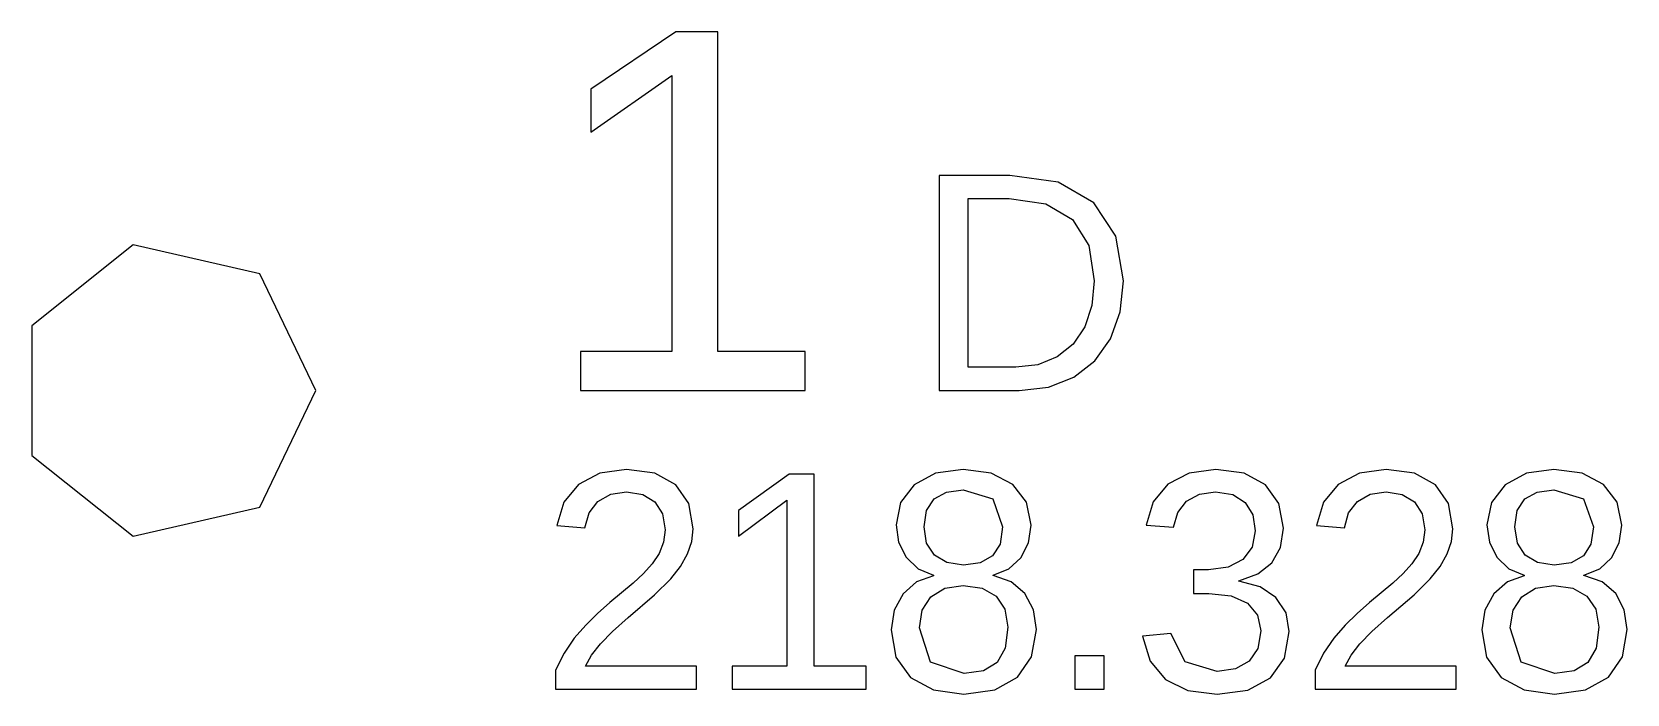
# Model space of a CAD drawing. Header units: metres. Extents: x 9 to 277, y -2 to 247.
# Drawn here: x 108.92 to 130.27, y 238.18 to 247.04 of the extents above; entities that cross this region are included whole.
import ezdxf

# ---------------------------------------------------------------- set-up
doc = ezdxf.new("R2010")
doc.units = ezdxf.units.M

msp = doc.modelspace()

# ---------------------------------------------------------------- linework, layer by layer
for p, q in [((117.533, 247.044), (116.399, 246.279)), ((118.099, 247.044), (117.533, 247.044)), ((118.099, 242.765), (118.099, 247.044)), ((116.399, 245.7), (117.482, 246.459)), ((117.482, 246.459), (117.482, 242.765)), ((116.399, 246.279), (116.399, 245.7)), ((122.007, 245.124), (121.059, 245.124)), ((121.059, 245.124), (121.059, 242.244)), ((122.652, 245.032), (122.007, 245.124)), ((123.13, 244.757), (122.652, 245.032)), ((121.447, 242.555), (121.447, 244.813)), ((121.447, 244.813), (121.998, 244.813)), ((121.998, 244.813), (122.487, 244.742)), ((122.487, 244.742), (122.844, 244.531)), ((123.427, 244.312), (123.13, 244.757)), ((122.844, 244.531), (123.063, 244.186)), ((123.526, 243.714), (123.427, 244.312)), ((110.272, 244.193), (108.915, 243.111)), ((111.964, 243.807), (110.272, 244.193)), ((123.063, 244.186), (123.136, 243.714)), ((112.717, 242.244), (111.964, 243.807)), ((123.136, 243.714), (123.104, 243.38)), ((123.483, 243.296), (123.526, 243.714)), ((123.104, 243.38), (123.008, 243.095)), ((123.353, 242.934), (123.483, 243.296)), ((108.915, 243.111), (108.915, 241.376)), ((123.008, 243.095), (122.852, 242.863)), ((122.852, 242.863), (122.64, 242.694)), ((123.144, 242.639), (123.353, 242.934)), ((117.482, 242.765), (116.259, 242.765)), ((116.259, 242.765), (116.259, 242.244)), ((119.267, 242.765), (118.099, 242.765)), ((119.267, 242.244), (119.267, 242.765)), ((122.382, 242.589), (122.086, 242.555)), ((122.64, 242.694), (122.382, 242.589)), ((122.863, 242.422), (123.144, 242.639)), ((122.086, 242.555), (121.447, 242.555)), ((122.522, 242.288), (122.863, 242.422)), ((111.964, 240.68), (112.717, 242.244)), ((116.259, 242.244), (119.267, 242.244)), ((121.059, 242.244), (122.131, 242.244)), ((122.131, 242.244), (122.522, 242.288)), ((108.915, 241.376), (110.272, 240.294)), ((116.518, 241.137), (116.232, 240.985)), ((116.874, 241.188), (116.518, 241.137)), ((117.255, 241.136), (116.874, 241.188)), ((117.536, 240.981), (117.255, 241.136)), ((119.05, 241.124), (118.373, 240.637)), ((119.387, 241.124), (119.05, 241.124)), ((119.387, 238.555), (119.387, 241.124)), ((121.012, 241.136), (120.727, 240.982)), ((121.382, 241.188), (121.012, 241.136)), ((121.758, 241.137), (121.382, 241.188)), ((122.046, 240.986), (121.758, 241.137)), ((124.407, 241.138), (124.121, 240.991)), ((124.764, 241.188), (124.407, 241.138)), ((125.145, 241.136), (124.764, 241.188)), ((125.43, 240.98), (125.145, 241.136)), ((126.686, 241.137), (126.4, 240.985)), ((127.042, 241.188), (126.686, 241.137)), ((127.423, 241.136), (127.042, 241.188)), ((127.704, 240.981), (127.423, 241.136)), ((128.921, 241.136), (128.635, 240.982)), ((129.29, 241.188), (128.921, 241.136)), ((129.666, 241.137), (129.29, 241.188)), ((129.954, 240.986), (129.666, 241.137)), ((116.232, 240.985), (116.035, 240.747)), ((116.663, 240.855), (116.874, 240.887)), ((116.874, 240.887), (117.091, 240.853)), ((117.71, 240.73), (117.536, 240.981)), ((120.727, 240.982), (120.544, 240.744)), ((120.992, 240.792), (121.156, 240.885)), ((121.156, 240.885), (121.382, 240.916)), ((121.382, 240.916), (121.778, 240.792)), ((122.229, 240.749), (122.046, 240.986)), ((124.121, 240.991), (123.924, 240.755)), ((124.543, 240.856), (124.76, 240.887)), ((124.76, 240.887), (124.992, 240.851)), ((125.609, 240.732), (125.43, 240.98)), ((126.4, 240.985), (126.203, 240.747)), ((126.831, 240.855), (127.042, 240.887)), ((127.042, 240.887), (127.259, 240.853)), ((127.878, 240.73), (127.704, 240.981)), ((128.635, 240.982), (128.453, 240.744)), ((128.9, 240.792), (129.064, 240.885)), ((129.064, 240.885), (129.29, 240.916)), ((129.29, 240.916), (129.686, 240.792)), ((130.137, 240.749), (129.954, 240.986)), ((110.272, 240.294), (111.964, 240.68)), ((116.035, 240.747), (115.942, 240.439)), ((116.373, 240.607), (116.492, 240.76)), ((116.492, 240.76), (116.663, 240.855)), ((117.091, 240.853), (117.255, 240.754)), ((117.255, 240.754), (117.358, 240.594)), ((117.768, 240.392), (117.71, 240.73)), ((118.373, 240.292), (119.019, 240.775)), ((119.019, 240.775), (119.019, 238.555)), ((120.544, 240.744), (120.484, 240.445)), ((120.891, 240.637), (120.992, 240.792)), ((121.778, 240.792), (121.91, 240.421)), ((122.29, 240.441), (122.229, 240.749)), ((123.924, 240.755), (123.831, 240.442)), ((124.254, 240.613), (124.371, 240.763)), ((124.371, 240.763), (124.543, 240.856)), ((124.992, 240.851), (125.158, 240.746)), ((125.158, 240.746), (125.259, 240.58)), ((125.668, 240.402), (125.609, 240.732)), ((126.203, 240.747), (126.11, 240.439)), ((126.541, 240.607), (126.66, 240.76)), ((126.66, 240.76), (126.831, 240.855)), ((127.259, 240.853), (127.423, 240.754)), ((127.423, 240.754), (127.526, 240.594)), ((127.936, 240.392), (127.878, 240.73)), ((128.453, 240.744), (128.392, 240.445)), ((128.799, 240.637), (128.9, 240.792)), ((129.686, 240.792), (129.818, 240.421)), ((130.198, 240.441), (130.137, 240.749)), ((116.316, 240.404), (116.373, 240.607)), ((117.358, 240.594), (117.392, 240.38)), ((118.373, 240.637), (118.373, 240.292)), ((120.858, 240.421), (120.891, 240.637)), ((124.199, 240.414), (124.254, 240.613)), ((125.259, 240.58), (125.292, 240.364)), ((126.484, 240.404), (126.541, 240.607)), ((127.526, 240.594), (127.56, 240.38)), ((128.766, 240.421), (128.799, 240.637)), ((115.942, 240.439), (116.316, 240.404)), ((117.392, 240.38), (117.372, 240.212)), ((117.749, 240.223), (117.768, 240.392)), ((120.484, 240.445), (120.517, 240.212)), ((120.892, 240.2), (120.858, 240.421)), ((121.91, 240.421), (121.876, 240.187)), ((122.256, 240.207), (122.29, 240.441)), ((123.831, 240.442), (124.199, 240.414)), ((125.292, 240.364), (125.251, 240.146)), ((125.63, 240.143), (125.668, 240.402)), ((126.11, 240.439), (126.484, 240.404)), ((127.56, 240.38), (127.54, 240.212)), ((127.917, 240.223), (127.936, 240.392)), ((128.392, 240.445), (128.425, 240.212)), ((128.8, 240.2), (128.766, 240.421)), ((129.818, 240.421), (129.784, 240.187)), ((130.164, 240.207), (130.198, 240.441)), ((117.312, 240.062), (117.22, 239.925)), ((117.372, 240.212), (117.312, 240.062)), ((117.598, 239.889), (117.692, 240.056)), ((117.692, 240.056), (117.749, 240.223)), ((120.517, 240.212), (120.618, 240.011)), ((120.996, 240.039), (120.892, 240.2)), ((121.162, 239.94), (120.996, 240.039)), ((121.776, 240.029), (121.611, 239.938)), ((121.876, 240.187), (121.776, 240.029)), ((122.154, 240.006), (122.256, 240.207)), ((125.251, 240.146), (125.127, 239.982)), ((125.515, 239.939), (125.63, 240.143)), ((127.48, 240.062), (127.388, 239.925)), ((127.54, 240.212), (127.48, 240.062)), ((127.766, 239.889), (127.86, 240.056)), ((127.86, 240.056), (127.917, 240.223)), ((128.425, 240.212), (128.526, 240.011)), ((128.904, 240.039), (128.8, 240.2)), ((129.07, 239.94), (128.904, 240.039)), ((129.684, 240.029), (129.519, 239.938)), ((129.784, 240.187), (129.684, 240.029)), ((130.062, 240.006), (130.164, 240.207)), ((117.22, 239.925), (117.103, 239.794)), ((117.466, 239.722), (117.598, 239.889)), ((120.618, 240.011), (120.777, 239.858)), ((120.777, 239.858), (120.985, 239.77)), ((121.386, 239.908), (121.162, 239.94)), ((121.611, 239.938), (121.386, 239.908)), ((121.784, 239.774), (121.994, 239.855)), ((121.994, 239.855), (122.154, 240.006)), ((124.664, 239.844), (124.466, 239.844)), ((124.466, 239.844), (124.466, 239.527)), ((124.93, 239.878), (124.664, 239.844)), ((125.127, 239.982), (124.93, 239.878)), ((125.328, 239.789), (125.515, 239.939)), ((127.388, 239.925), (127.271, 239.794)), ((127.634, 239.722), (127.766, 239.889)), ((128.526, 240.011), (128.685, 239.858)), ((128.685, 239.858), (128.893, 239.77)), ((129.294, 239.908), (129.07, 239.94)), ((129.519, 239.938), (129.294, 239.908)), ((129.692, 239.774), (129.902, 239.855)), ((129.902, 239.855), (130.062, 240.006)), ((116.966, 239.666), (116.651, 239.405)), ((117.103, 239.794), (116.966, 239.666)), ((117.249, 239.509), (117.466, 239.722)), ((120.758, 239.681), (120.576, 239.523)), ((120.985, 239.762), (120.758, 239.681)), ((120.95, 239.483), (121.136, 239.596)), ((120.985, 239.77), (120.985, 239.762)), ((121.136, 239.596), (121.382, 239.634)), ((121.382, 239.634), (121.634, 239.598)), ((121.634, 239.598), (121.823, 239.493)), ((121.784, 239.766), (121.784, 239.774)), ((122.026, 239.683), (121.784, 239.766)), ((122.209, 239.526), (122.026, 239.683)), ((125.071, 239.698), (125.328, 239.789)), ((125.071, 239.69), (125.071, 239.698)), ((125.356, 239.618), (125.071, 239.69)), ((125.569, 239.473), (125.356, 239.618)), ((127.134, 239.666), (126.819, 239.405)), ((127.271, 239.794), (127.134, 239.666)), ((127.417, 239.509), (127.634, 239.722)), ((128.666, 239.681), (128.484, 239.523)), ((128.893, 239.762), (128.666, 239.681)), ((128.858, 239.483), (129.044, 239.596)), ((128.893, 239.77), (128.893, 239.762)), ((129.044, 239.596), (129.29, 239.634)), ((129.29, 239.634), (129.542, 239.598)), ((129.542, 239.598), (129.731, 239.493)), ((129.692, 239.766), (129.692, 239.774)), ((129.935, 239.683), (129.692, 239.766)), ((130.117, 239.526), (129.935, 239.683)), ((116.651, 239.405), (116.488, 239.261)), ((116.895, 239.204), (117.249, 239.509)), ((120.576, 239.523), (120.456, 239.304)), ((120.833, 239.303), (120.95, 239.483)), ((121.823, 239.493), (121.941, 239.319)), ((122.323, 239.308), (122.209, 239.526)), ((124.466, 239.527), (124.672, 239.527)), ((124.672, 239.527), (124.97, 239.494)), ((124.97, 239.494), (125.188, 239.395)), ((125.188, 239.395), (125.323, 239.237)), ((125.703, 239.267), (125.569, 239.473)), ((126.819, 239.405), (126.656, 239.261)), ((127.063, 239.204), (127.417, 239.509)), ((128.484, 239.523), (128.365, 239.304)), ((128.742, 239.303), (128.858, 239.483)), ((129.731, 239.493), (129.849, 239.319)), ((130.231, 239.308), (130.117, 239.526)), ((116.488, 239.261), (116.329, 239.103)), ((116.686, 239.02), (116.895, 239.204)), ((120.456, 239.304), (120.417, 239.039)), ((120.795, 239.068), (120.833, 239.303)), ((121.941, 239.319), (121.981, 239.077)), ((122.361, 239.043), (122.323, 239.308)), ((125.323, 239.237), (125.367, 239.028)), ((125.747, 239.016), (125.703, 239.267)), ((126.656, 239.261), (126.497, 239.103)), ((126.854, 239.02), (127.063, 239.204)), ((128.365, 239.304), (128.325, 239.039)), ((128.703, 239.068), (128.742, 239.303)), ((129.849, 239.319), (129.889, 239.077)), ((130.269, 239.043), (130.231, 239.308)), ((116.329, 239.103), (116.176, 238.927)), ((116.525, 238.855), (116.686, 239.02)), ((120.417, 239.039), (120.481, 238.674)), ((120.944, 238.607), (120.795, 239.068)), ((121.981, 239.077), (121.944, 238.796)), ((122.298, 238.68), (122.361, 239.043)), ((124.161, 238.991), (123.783, 238.956)), ((123.783, 238.956), (123.884, 238.619)), ((124.353, 238.61), (124.161, 238.991)), ((125.367, 239.028), (125.328, 238.79)), ((125.685, 238.662), (125.747, 239.016)), ((126.497, 239.103), (126.344, 238.927)), ((126.693, 238.855), (126.854, 239.02)), ((128.325, 239.039), (128.389, 238.674)), ((128.853, 238.607), (128.703, 239.068)), ((129.889, 239.077), (129.853, 238.796)), ((130.206, 238.68), (130.269, 239.043)), ((116.176, 238.927), (116.039, 238.728)), ((116.407, 238.702), (116.525, 238.855)), ((121.944, 238.796), (121.836, 238.603)), ((125.328, 238.79), (125.21, 238.62)), ((126.344, 238.927), (126.207, 238.728)), ((126.575, 238.702), (126.693, 238.855)), ((129.853, 238.796), (129.744, 238.603)), ((116.039, 238.728), (115.925, 238.502)), ((116.327, 238.555), (116.407, 238.702)), ((117.813, 238.555), (116.327, 238.555)), ((117.813, 238.244), (117.813, 238.555)), ((119.019, 238.555), (118.29, 238.555)), ((118.29, 238.555), (118.29, 238.244)), ((120.083, 238.555), (119.387, 238.555)), ((120.083, 238.244), (120.083, 238.555)), ((120.481, 238.674), (120.675, 238.403)), ((121.394, 238.454), (120.944, 238.607)), ((121.836, 238.603), (121.653, 238.491)), ((122.11, 238.407), (122.298, 238.68)), ((123.271, 238.692), (122.875, 238.692)), ((122.875, 238.692), (122.875, 238.244)), ((123.271, 238.244), (123.271, 238.692)), ((123.884, 238.619), (124.089, 238.376)), ((124.78, 238.483), (124.353, 238.61)), ((125.21, 238.62), (125.025, 238.517)), ((125.496, 238.398), (125.685, 238.662)), ((126.207, 238.728), (126.093, 238.502)), ((126.495, 238.555), (126.575, 238.702)), ((127.981, 238.555), (126.495, 238.555)), ((127.981, 238.244), (127.981, 238.555)), ((128.389, 238.674), (128.583, 238.403)), ((129.302, 238.454), (128.853, 238.607)), ((129.744, 238.603), (129.561, 238.491)), ((130.018, 238.407), (130.206, 238.68)), ((115.925, 238.502), (115.925, 238.244)), ((120.675, 238.403), (120.982, 238.235)), ((121.653, 238.491), (121.394, 238.454)), ((121.804, 238.236), (122.11, 238.407)), ((124.089, 238.376), (124.391, 238.229)), ((125.025, 238.517), (124.78, 238.483)), ((125.192, 238.234), (125.496, 238.398)), ((126.093, 238.502), (126.093, 238.244)), ((128.583, 238.403), (128.891, 238.235)), ((129.561, 238.491), (129.302, 238.454)), ((129.712, 238.236), (130.018, 238.407)), ((115.925, 238.244), (117.813, 238.244)), ((118.29, 238.244), (120.083, 238.244)), ((120.982, 238.235), (121.39, 238.18)), ((121.39, 238.18), (121.804, 238.236)), ((122.875, 238.244), (123.271, 238.244)), ((124.391, 238.229), (124.78, 238.18)), ((124.78, 238.18), (125.192, 238.234)), ((126.093, 238.244), (127.981, 238.244)), ((128.891, 238.235), (129.298, 238.18)), ((129.298, 238.18), (129.712, 238.236))]:
    msp.add_line(p, q)

doc.saveas('drawing.dxf')
